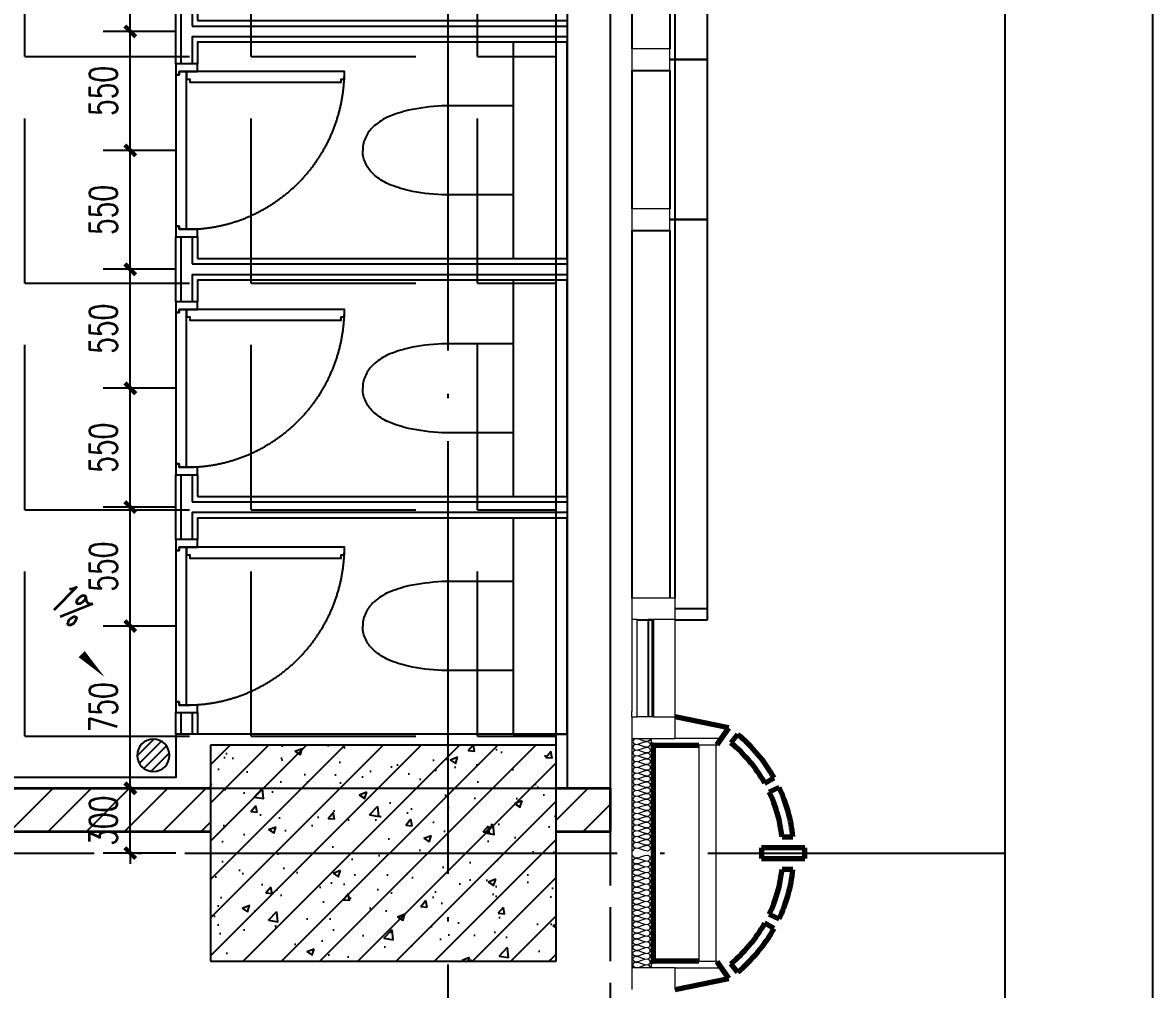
# Model space of a CAD drawing. Header units: millimetres. Extents: x 434053 to 1059003, y -2417481 to 936527.
# Drawn here: x 538424 to 543651, y -2131616 to -2127145 of the extents above; entities that cross this region are included whole.
import ezdxf

# ---------------------------------------------------------------- set-up
doc = ezdxf.new("R2010")
doc.units = ezdxf.units.MM
doc.header["$LTSCALE"] = 1000
doc.header["$MEASUREMENT"] = 0
for name, pattern in [('DASH', [0.35, 0.25, -0.1]), ('DOTE', [2.42, 2, -0.2, 0.02, -0.2]), ('HIDDEN', [9.525, 6.35, -3.175])]:
    doc.linetypes.add(name, pattern=pattern)
doc.layers.get('Defpoints').update_dxf_attribs({"color": 6})
for name, color, linetype in [('A-ANNO-DIMS', 3, 'Continuous'), ('A-AXIS', 16, 'DOTE'), ('A-COLS', 6, 'Continuous'), ('A-GLAZ', 4, 'Continuous'), ('A-WALL-PATT', 8, 'Continuous'), ('DIM_SYMB', 3, 'Continuous'), ('fur2023', 252, 'Continuous'), ('PUB_TEXT', 7, 'Continuous'), ('STAIR', 2, 'Continuous'), ('建筑-楼板开洞', 251, 'Continuous'), ('结构边线', 21, 'DASH')]:
    doc.layers.add(name, color=color, linetype=linetype)
for name, color, linetype, lineweight in [('A-DETL-0001', 4, 'Continuous', 15), ('A-GENM', 2, 'Continuous', 70), ('A-GENM-PROJ', 2, 'Continuous', 25), ('A-GLAZ-PROJ', 2, 'Continuous', 25), ('A-WALL', 5, 'Continuous', 35)]:
    doc.layers.add(name, color=color, linetype=linetype, lineweight=lineweight)
doc.styles.add('_TCH_DIM', font='SIMPLEX.shx', dxfattribs={"width": 0.8, "height": 3, "bigfont": 'GBCBIG.shx'})
doc.styles.add('_TCH_DIM_T3', font='SIMPLEX', dxfattribs={"width": 0.705882, "bigfont": 'GBCBIG'})
doc.dimstyles.new('_TCH_ARCH&&50', dxfattribs={"dimtxt": 127.5, "dimasz": 50, "dimexe": 125, "dimexo": 150, "dimgap": 61.25, "dimtad": 1, "dimdec": 0, "dimzin": 0, "dimdsep": 46, "dimtxsty": '_TCH_DIM_T3', "dimblk": 'ARCHTICK', "dimcen": 0.09, "dimclrt": 7, "dimazin": 2, "dimtfac": 1, "dimtdec": 0, "dimtix": 1, "dimtmove": 2, "dimatfit": 3, "dimfxl": 1, "dimtolj": 1, "dimtzin": 0, "dimarcsym": 0})
pattern_1 = [(45, (-1713816.56, -1462893.01), (-88.388383, 88.388383), [])]

# ---------------------------------------------------------------- blocks, each defined once
blk = doc.blocks.new('FO-Exterior Column FULL - FO-Exterior Column FULL-V108-800_Module Plan-APT')
at = {"layer": 'A-GENM'}
for p, q in [((-500, 110), (-500, 100.4)), ((-500, -109.7), (-500, 110)), ((500, 100.4), (500, 110)), ((500, 110), (500, -109.7)), ((-500, 100.4), (500, 100.4)), ((-630, 0.1), (-580.2, -249.1)), ((580.2, -249.1), (629.9, 0)), ((-580.2, -249.1), (-502.1, -193.8)), ((502.1, -193.8), (580.2, -249.1)), ((-510.9, -257.6), (-549.6, -289.3)), ((549.6, -289.3), (510.9, -257.6)), ((-348.5, -458), (-324, -414.4)), ((25, -399.6), (-25, -399.6)), ((-25, -399.6), (-25, -599.6)), ((25, -599.6), (25, -399.6)), ((324, -414.4), (348.5, -458)), ((-282.7, -435.7), (-304, -480.9)), ((304, -480.9), (282.7, -435.7)), ((-75, -545.2), (-75, -494.9)), ((75, -494.9), (75, -545.2)), ((-25, -599.6), (25, -599.6))]:
    blk.add_line(p, q, dxfattribs=at)
for radius, start, end in [(661.1, 219.3893, 240.6554), (661.1, 299.3446, 320.6107), (711.1, 219.3894, 240.6554), (711.1, 299.3446, 320.6106), (661.1, 244.6842, 263.483), (661.1, 276.517, 295.3158), (711.1, 244.6842, 263.943), (711.1, 276.057, 295.3158)]:
    blk.add_arc((0, 161.9), radius, start, end, dxfattribs=at)
blk = doc.blocks.new('FO-Vision _ Louver_updated - 150 Spacing-V136-800_Module Plan-APT')
at = {"layer": 'A-GLAZ'}
for p, q in [((675, 150), (625, 150)), ((625, 150), (625, 0)), ((675, 0), (675, 150)), ((574.9, 0), (-1175, 0)), ((-1175, 0), (-1175, -25)), ((-1125.1, -25), (574.9, -25)), ((-1125, -200), (-1125, -25)), ((675, -175.2), (675, -100)), ((1124.9, -105), (675, -105)), ((675, -105), (675, -125)), ((675, -125), (1124.9, -125))]:
    blk.add_line(p, q, dxfattribs=at)
at = {"layer": 'A-GLAZ-PROJ'}
for p, q in [((-1175, 0), (-1175, 150)), ((625, 150), (-1175, 150)), ((-1125, -200), (574.9, -200))]:
    blk.add_line(p, q, dxfattribs=at)
blk = doc.blocks.new('FO-Vision Panels - Regular-V137-800_Module Plan-APT')
at = {"layer": 'A-GLAZ'}
for p, q in [((320, 200), (320, 25)), ((-370, 25), (-370, 0)), ((-370, 0), (370, 0)), ((320.1, 25), (-319.9, 25)), ((370, 0), (370, 25))]:
    blk.add_line(p, q, dxfattribs=at)
at = {"layer": 'A-GLAZ-PROJ'}
for p, q in [((320, 200), (-319.9, 200)), ((-370, -150), (-370, 0)), ((370, 0), (370, -150)), ((-370, -150), (370, -150))]:
    blk.add_line(p, q, dxfattribs=at)
blk = doc.blocks.new('FO-Vision _ Louver_updated - 150 Spacing-V119-800_Module Plan-APT')
at = {"layer": 'A-GLAZ'}
for p, q in [((575, 200), (575, 25)), ((1125.1, 125), (675.1, 125)), ((675.1, 105), (1125.1, 105)), ((-1175, 25), (-1175, 0)), ((-1175, 0), (575.1, 0)), ((575.1, 25), (-1124.9, 25)), ((625, 0), (625, -150)), ((675, -150), (675, 0)), ((625, -150), (675, -150))]:
    blk.add_line(p, q, dxfattribs=at)
at = {"layer": 'A-GLAZ-PROJ'}
for p, q in [((575, 200), (-1124.9, 200)), ((-1175, -150), (-1175, 0)), ((-1175, -150), (625, -150))]:
    blk.add_line(p, q, dxfattribs=at)
blk = doc.blocks.new('asdgsdfgh')
at = {"layer": 'A-DETL-0001'}
for p, q in [((51405.2, 26332), (51230.3, 26332)), ((51230.3, 26332), (51230.3, 26232)), ((51405.2, 26232), (51405.2, 26332)), ((51230.3, 26232), (51405.2, 26232)), ((51405.2, 25592), (51230.3, 25592)), ((51230.3, 25592), (51230.3, 25492)), ((51405.2, 25492), (51405.2, 25592)), ((51230.3, 25492), (51405.2, 25492)), ((51430.2, 23792), (51230.3, 23792)), ((51230.3, 23792), (51230.3, 23692)), ((51430.2, 23692), (51430.2, 23792)), ((51255, 23692), (51230.3, 23692)), ((51230.3, 23692), (51230.3, 23266.9)), ((51255, 23692), (51330.3, 23692)), ((51255, 23242), (51255, 23692)), ((51330.3, 23692), (51330.3, 23242)), ((51430.2, 23692), (51330.3, 23692)), ((51430.2, 23242), (51430.2, 23692)), ((51230.2, 23242.1), (51230.2, 23266.9)), ((51230.3, 23242), (51230.3, 23142)), ((51230.3, 23242), (51255, 23242)), ((51330.3, 23242), (51255, 23242)), ((51330.3, 23242), (51430.2, 23242)), ((51430.2, 23142), (51430.2, 23242)), ((51230.3, 23142), (51230.3, 22612)), ((51230.3, 23142), (51430.2, 23142)), ((51320.3, 22612), (51320.3, 23142)), ((51320.3, 23112.1), (51539.9, 23112.1)), ((51643.7, 23142), (51430.2, 23142)), ((51619.9, 23112.1), (51539.9, 23112.1)), ((51539.9, 23112.1), (51539.9, 22612.1)), ((51619.9, 23112.1), (51622.5, 23112.1)), ((51619.9, 22612.1), (51619.9, 23112.1)), ((51622.5, 23112.1), (51643.7, 23142)), ((51230.3, 22612), (51230.3, 22082)), ((51320.3, 22082), (51320.3, 22612)), ((51539.9, 22611.9), (51539.9, 22111.9)), ((51619.9, 22111.9), (51619.9, 22611.9)), ((51539.9, 22111.9), (51320.3, 22111.9)), ((51539.9, 22111.9), (51619.9, 22111.9)), ((51622.5, 22111.9), (51619.9, 22111.9)), ((51643.7, 22082), (51622.5, 22111.9)), ((51430.2, 22082), (51230.3, 22082)), ((51230.3, 22082), (51230.3, 21982)), ((51430.2, 22082), (51643.7, 22082)), ((51430.2, 21982), (51430.2, 22082))]:
    blk.add_line(p, q, dxfattribs=at)
for points in [[(51248.6, 23142), (51242.3, 23142), (51228.2, 23128.7), (51242.3, 23115.4), (51248.6, 23115.4)], [(51248.6, 23115.4), (51242.3, 23115.4), (51228.2, 23102), (51242.3, 23088.7), (51248.6, 23088.7)], [(51301.9, 23128.7), (51283.6, 23128.7), (51266.9, 23142), (51248.6, 23142)], [(51248.6, 23115.4), (51266.9, 23115.4), (51283.6, 23128.7), (51301.9, 23128.7)], [(51301.9, 23102), (51283.6, 23102), (51266.9, 23115.4), (51248.6, 23115.4)], [(51315.3, 23142), (51315.3, 23135.7), (51308.2, 23128.7), (51301.9, 23128.7)], [(51301.9, 23128.7), (51308.2, 23128.7), (51322.3, 23115.4), (51308.2, 23102), (51301.9, 23102)], [(51248.6, 23088.7), (51242.3, 23088.7), (51228.2, 23075.4), (51242.3, 23062), (51248.6, 23062)], [(51248.6, 23062), (51242.3, 23062), (51228.2, 23048.7), (51242.3, 23035.4), (51248.6, 23035.4)], [(51248.6, 23088.7), (51266.9, 23088.7), (51283.6, 23102), (51301.9, 23102)], [(51301.9, 23075.4), (51283.6, 23075.4), (51266.9, 23088.7), (51248.6, 23088.7)], [(51248.6, 23062), (51266.9, 23062), (51283.6, 23075.4), (51301.9, 23075.4)], [(51301.9, 23048.7), (51283.6, 23048.7), (51266.9, 23062), (51248.6, 23062)], [(51301.9, 23102), (51308.2, 23102), (51322.3, 23088.7), (51308.2, 23075.4), (51301.9, 23075.4)], [(51301.9, 23075.4), (51308.2, 23075.4), (51322.3, 23062), (51308.2, 23048.7), (51301.9, 23048.7)], [(51248.6, 23035.4), (51242.3, 23035.4), (51228.2, 23022), (51242.3, 23008.7), (51248.6, 23008.7)], [(51248.6, 23008.7), (51242.3, 23008.7), (51228.2, 22995.4), (51242.3, 22982), (51248.6, 22982)], [(51248.6, 23035.4), (51266.9, 23035.4), (51283.6, 23048.7), (51301.9, 23048.7)], [(51301.9, 23022), (51283.6, 23022), (51266.9, 23035.4), (51248.6, 23035.4)], [(51248.6, 23008.7), (51266.9, 23008.7), (51283.6, 23022), (51301.9, 23022)], [(51301.9, 22995.4), (51283.6, 22995.4), (51266.9, 23008.7), (51248.6, 23008.7)], [(51301.9, 23048.7), (51308.2, 23048.7), (51322.3, 23035.4), (51308.2, 23022), (51301.9, 23022)], [(51301.9, 23022), (51308.2, 23022), (51322.3, 23008.7), (51308.2, 22995.4), (51301.9, 22995.4)], [(51248.6, 22982), (51242.3, 22982), (51228.2, 22968.7), (51242.3, 22955.4), (51248.6, 22955.4)], [(51248.6, 22955.4), (51242.3, 22955.4), (51228.2, 22942), (51242.3, 22928.7), (51248.6, 22928.7)], [(51248.6, 22982), (51266.9, 22982), (51283.6, 22995.4), (51301.9, 22995.4)], [(51301.9, 22968.7), (51283.6, 22968.7), (51266.9, 22982), (51248.6, 22982)], [(51248.6, 22955.4), (51266.9, 22955.4), (51283.6, 22968.7), (51301.9, 22968.7)], [(51301.9, 22942), (51283.6, 22942), (51266.9, 22955.4), (51248.6, 22955.4)], [(51301.9, 22995.4), (51308.2, 22995.4), (51322.3, 22982), (51308.2, 22968.7), (51301.9, 22968.7)], [(51301.9, 22968.7), (51308.2, 22968.7), (51322.3, 22955.4), (51308.2, 22942), (51301.9, 22942)], [(51248.6, 22928.7), (51242.3, 22928.7), (51228.2, 22915.4), (51242.3, 22902), (51248.6, 22902)], [(51248.6, 22902), (51242.3, 22902), (51228.2, 22888.7), (51242.3, 22875.4), (51248.6, 22875.4)], [(51248.6, 22928.7), (51266.9, 22928.7), (51283.6, 22942), (51301.9, 22942)], [(51301.9, 22915.4), (51283.6, 22915.4), (51266.9, 22928.7), (51248.6, 22928.7)], [(51248.6, 22902), (51266.9, 22902), (51283.6, 22915.4), (51301.9, 22915.4)], [(51301.9, 22888.7), (51283.6, 22888.7), (51266.9, 22902), (51248.6, 22902)], [(51301.9, 22942), (51308.2, 22942), (51322.3, 22928.7), (51308.2, 22915.4), (51301.9, 22915.4)], [(51301.9, 22915.4), (51308.2, 22915.4), (51322.3, 22902), (51308.2, 22888.7), (51301.9, 22888.7)], [(51248.6, 22875.4), (51242.3, 22875.4), (51228.2, 22862), (51242.3, 22848.7), (51248.6, 22848.7)], [(51248.6, 22848.7), (51242.3, 22848.7), (51228.2, 22835.4), (51242.3, 22822), (51248.6, 22822)], [(51248.6, 22875.4), (51266.9, 22875.4), (51283.6, 22888.7), (51301.9, 22888.7)], [(51301.9, 22862), (51283.6, 22862), (51266.9, 22875.4), (51248.6, 22875.4)], [(51248.6, 22848.7), (51266.9, 22848.7), (51283.6, 22862), (51301.9, 22862)], [(51301.9, 22835.4), (51283.6, 22835.4), (51266.9, 22848.7), (51248.6, 22848.7)], [(51301.9, 22888.7), (51308.2, 22888.7), (51322.3, 22875.4), (51308.2, 22862), (51301.9, 22862)], [(51301.9, 22862), (51308.2, 22862), (51322.3, 22848.7), (51308.2, 22835.4), (51301.9, 22835.4)], [(51248.6, 22822), (51242.3, 22822), (51228.2, 22808.7), (51242.3, 22795.4), (51248.6, 22795.4)], [(51248.6, 22795.4), (51242.3, 22795.4), (51228.2, 22782), (51242.3, 22768.7), (51248.6, 22768.7)], [(51248.6, 22822), (51266.9, 22822), (51283.6, 22835.4), (51301.9, 22835.4)], [(51301.9, 22808.7), (51283.6, 22808.7), (51266.9, 22822), (51248.6, 22822)], [(51248.6, 22795.4), (51266.9, 22795.4), (51283.6, 22808.7), (51301.9, 22808.7)], [(51301.9, 22782), (51283.6, 22782), (51266.9, 22795.4), (51248.6, 22795.4)], [(51301.9, 22835.4), (51308.2, 22835.4), (51322.3, 22822), (51308.2, 22808.7), (51301.9, 22808.7)], [(51301.9, 22808.7), (51308.2, 22808.7), (51322.3, 22795.4), (51308.2, 22782), (51301.9, 22782)], [(51248.6, 22768.7), (51242.3, 22768.7), (51228.2, 22755.4), (51242.3, 22742), (51248.6, 22742)], [(51248.6, 22742), (51242.3, 22742), (51228.2, 22728.7), (51242.3, 22715.4), (51248.6, 22715.4)], [(51248.6, 22768.7), (51266.9, 22768.7), (51283.6, 22782), (51301.9, 22782)], [(51301.9, 22755.4), (51283.6, 22755.4), (51266.9, 22768.7), (51248.6, 22768.7)], [(51248.6, 22742), (51266.9, 22742), (51283.6, 22755.4), (51301.9, 22755.4)], [(51301.9, 22728.7), (51283.6, 22728.7), (51266.9, 22742), (51248.6, 22742)], [(51301.9, 22782), (51308.2, 22782), (51322.3, 22768.7), (51308.2, 22755.4), (51301.9, 22755.4)], [(51301.9, 22755.4), (51308.2, 22755.4), (51322.3, 22742), (51308.2, 22728.7), (51301.9, 22728.7)], [(51248.6, 22715.4), (51242.3, 22715.4), (51228.2, 22702), (51242.3, 22688.7), (51248.6, 22688.7)], [(51248.6, 22688.7), (51242.3, 22688.7), (51228.2, 22675.4), (51242.3, 22662), (51248.6, 22662)], [(51248.6, 22715.4), (51266.9, 22715.4), (51283.6, 22728.7), (51301.9, 22728.7)], [(51301.9, 22702), (51283.6, 22702), (51266.9, 22715.4), (51248.6, 22715.4)], [(51248.6, 22688.7), (51266.9, 22688.7), (51283.6, 22702), (51301.9, 22702)], [(51301.9, 22675.4), (51283.6, 22675.4), (51266.9, 22688.7), (51248.6, 22688.7)], [(51301.9, 22728.7), (51308.2, 22728.7), (51322.3, 22715.4), (51308.2, 22702), (51301.9, 22702)], [(51301.9, 22702), (51308.2, 22702), (51322.3, 22688.7), (51308.2, 22675.4), (51301.9, 22675.4)], [(51248.6, 22662), (51242.3, 22662), (51228.2, 22648.7), (51242.3, 22635.4), (51248.6, 22635.4)], [(51248.6, 22635.4), (51242.3, 22635.4), (51235.3, 22628.3), (51235.3, 22622)], [(51248.6, 22662), (51266.9, 22662), (51283.6, 22675.4), (51301.9, 22675.4)], [(51301.9, 22648.7), (51283.6, 22648.7), (51266.9, 22662), (51248.6, 22662)], [(51248.6, 22635.4), (51266.9, 22635.4), (51283.6, 22648.7), (51301.9, 22648.7)], [(51301.9, 22622), (51283.6, 22622), (51266.9, 22635.4), (51248.6, 22635.4)], [(51301.9, 22675.4), (51308.2, 22675.4), (51322.3, 22662), (51308.2, 22648.7), (51301.9, 22648.7)], [(51301.9, 22648.7), (51308.2, 22648.7), (51322.3, 22635.4), (51308.2, 22622), (51301.9, 22622)], [(51248.6, 22588.7), (51242.3, 22588.7), (51235.3, 22595.7), (51235.3, 22602)], [(51248.6, 22562), (51242.3, 22562), (51228.2, 22575.4), (51242.3, 22588.7), (51248.6, 22588.7)], [(51301.9, 22602), (51283.6, 22602), (51266.9, 22588.7), (51248.6, 22588.7)], [(51248.6, 22588.7), (51266.9, 22588.7), (51283.6, 22575.4), (51301.9, 22575.4)], [(51301.9, 22575.4), (51308.2, 22575.4), (51322.3, 22588.7), (51308.2, 22602), (51301.9, 22602)], [(51248.6, 22535.4), (51242.3, 22535.4), (51228.2, 22548.7), (51242.3, 22562), (51248.6, 22562)], [(51248.6, 22508.7), (51242.3, 22508.7), (51228.2, 22522), (51242.3, 22535.4), (51248.6, 22535.4)], [(51301.9, 22575.4), (51283.6, 22575.4), (51266.9, 22562), (51248.6, 22562)], [(51248.6, 22562), (51266.9, 22562), (51283.6, 22548.7), (51301.9, 22548.7)], [(51301.9, 22548.7), (51283.6, 22548.7), (51266.9, 22535.4), (51248.6, 22535.4)], [(51248.6, 22535.4), (51266.9, 22535.4), (51283.6, 22522), (51301.9, 22522)], [(51301.9, 22548.7), (51308.2, 22548.7), (51322.3, 22562), (51308.2, 22575.4), (51301.9, 22575.4)], [(51301.9, 22522), (51308.2, 22522), (51322.3, 22535.4), (51308.2, 22548.7), (51301.9, 22548.7)], [(51248.6, 22482), (51242.3, 22482), (51228.2, 22495.4), (51242.3, 22508.7), (51248.6, 22508.7)], [(51248.6, 22455.4), (51242.3, 22455.4), (51228.2, 22468.7), (51242.3, 22482), (51248.6, 22482)], [(51301.9, 22522), (51283.6, 22522), (51266.9, 22508.7), (51248.6, 22508.7)], [(51248.6, 22508.7), (51266.9, 22508.7), (51283.6, 22495.4), (51301.9, 22495.4)], [(51301.9, 22495.4), (51283.6, 22495.4), (51266.9, 22482), (51248.6, 22482)], [(51248.6, 22482), (51266.9, 22482), (51283.6, 22468.7), (51301.9, 22468.7)], [(51301.9, 22495.4), (51308.2, 22495.4), (51322.3, 22508.7), (51308.2, 22522), (51301.9, 22522)], [(51301.9, 22468.7), (51308.2, 22468.7), (51322.3, 22482), (51308.2, 22495.4), (51301.9, 22495.4)], [(51248.6, 22428.7), (51242.3, 22428.7), (51228.2, 22442), (51242.3, 22455.4), (51248.6, 22455.4)], [(51248.6, 22402), (51242.3, 22402), (51228.2, 22415.4), (51242.3, 22428.7), (51248.6, 22428.7)], [(51301.9, 22468.7), (51283.6, 22468.7), (51266.9, 22455.4), (51248.6, 22455.4)], [(51248.6, 22455.4), (51266.9, 22455.4), (51283.6, 22442), (51301.9, 22442)], [(51301.9, 22442), (51283.6, 22442), (51266.9, 22428.7), (51248.6, 22428.7)], [(51248.6, 22428.7), (51266.9, 22428.7), (51283.6, 22415.4), (51301.9, 22415.4)], [(51301.9, 22442), (51308.2, 22442), (51322.3, 22455.4), (51308.2, 22468.7), (51301.9, 22468.7)], [(51301.9, 22415.4), (51308.2, 22415.4), (51322.3, 22428.7), (51308.2, 22442), (51301.9, 22442)], [(51248.6, 22375.4), (51242.3, 22375.4), (51228.2, 22388.7), (51242.3, 22402), (51248.6, 22402)], [(51248.6, 22348.7), (51242.3, 22348.7), (51228.2, 22362), (51242.3, 22375.4), (51248.6, 22375.4)], [(51301.9, 22415.4), (51283.6, 22415.4), (51266.9, 22402), (51248.6, 22402)], [(51248.6, 22402), (51266.9, 22402), (51283.6, 22388.7), (51301.9, 22388.7)], [(51301.9, 22388.7), (51283.6, 22388.7), (51266.9, 22375.4), (51248.6, 22375.4)], [(51248.6, 22375.4), (51266.9, 22375.4), (51283.6, 22362), (51301.9, 22362)], [(51301.9, 22388.7), (51308.2, 22388.7), (51322.3, 22402), (51308.2, 22415.4), (51301.9, 22415.4)], [(51301.9, 22362), (51308.2, 22362), (51322.3, 22375.4), (51308.2, 22388.7), (51301.9, 22388.7)], [(51248.6, 22322), (51242.3, 22322), (51228.2, 22335.4), (51242.3, 22348.7), (51248.6, 22348.7)], [(51248.6, 22295.4), (51242.3, 22295.4), (51228.2, 22308.7), (51242.3, 22322), (51248.6, 22322)], [(51301.9, 22362), (51283.6, 22362), (51266.9, 22348.7), (51248.6, 22348.7)], [(51248.6, 22348.7), (51266.9, 22348.7), (51283.6, 22335.4), (51301.9, 22335.4)], [(51301.9, 22335.4), (51283.6, 22335.4), (51266.9, 22322), (51248.6, 22322)], [(51248.6, 22322), (51266.9, 22322), (51283.6, 22308.7), (51301.9, 22308.7)], [(51301.9, 22335.4), (51308.2, 22335.4), (51322.3, 22348.7), (51308.2, 22362), (51301.9, 22362)], [(51301.9, 22308.7), (51308.2, 22308.7), (51322.3, 22322), (51308.2, 22335.4), (51301.9, 22335.4)], [(51248.6, 22268.7), (51242.3, 22268.7), (51228.2, 22282), (51242.3, 22295.4), (51248.6, 22295.4)], [(51248.6, 22242), (51242.3, 22242), (51228.2, 22255.4), (51242.3, 22268.7), (51248.6, 22268.7)], [(51301.9, 22308.7), (51283.6, 22308.7), (51266.9, 22295.4), (51248.6, 22295.4)], [(51248.6, 22295.4), (51266.9, 22295.4), (51283.6, 22282), (51301.9, 22282)], [(51301.9, 22282), (51283.6, 22282), (51266.9, 22268.7), (51248.6, 22268.7)], [(51248.6, 22268.7), (51266.9, 22268.7), (51283.6, 22255.4), (51301.9, 22255.4)], [(51301.9, 22282), (51308.2, 22282), (51322.3, 22295.4), (51308.2, 22308.7), (51301.9, 22308.7)], [(51301.9, 22255.4), (51308.2, 22255.4), (51322.3, 22268.7), (51308.2, 22282), (51301.9, 22282)], [(51248.6, 22215.4), (51242.3, 22215.4), (51228.2, 22228.7), (51242.3, 22242), (51248.6, 22242)], [(51248.6, 22188.7), (51242.3, 22188.7), (51228.2, 22202), (51242.3, 22215.4), (51248.6, 22215.4)], [(51301.9, 22255.4), (51283.6, 22255.4), (51266.9, 22242), (51248.6, 22242)], [(51248.6, 22242), (51266.9, 22242), (51283.6, 22228.7), (51301.9, 22228.7)], [(51301.9, 22228.7), (51283.6, 22228.7), (51266.9, 22215.4), (51248.6, 22215.4)], [(51248.6, 22215.4), (51266.9, 22215.4), (51283.6, 22202), (51301.9, 22202)], [(51301.9, 22228.7), (51308.2, 22228.7), (51322.3, 22242), (51308.2, 22255.4), (51301.9, 22255.4)], [(51301.9, 22202), (51308.2, 22202), (51322.3, 22215.4), (51308.2, 22228.7), (51301.9, 22228.7)], [(51248.6, 22162), (51242.3, 22162), (51228.2, 22175.4), (51242.3, 22188.7), (51248.6, 22188.7)], [(51248.6, 22135.4), (51242.3, 22135.4), (51228.2, 22148.7), (51242.3, 22162), (51248.6, 22162)], [(51301.9, 22202), (51283.6, 22202), (51266.9, 22188.7), (51248.6, 22188.7)], [(51248.6, 22188.7), (51266.9, 22188.7), (51283.6, 22175.4), (51301.9, 22175.4)], [(51301.9, 22175.4), (51283.6, 22175.4), (51266.9, 22162), (51248.6, 22162)], [(51248.6, 22162), (51266.9, 22162), (51283.6, 22148.7), (51301.9, 22148.7)], [(51301.9, 22175.4), (51308.2, 22175.4), (51322.3, 22188.7), (51308.2, 22202), (51301.9, 22202)], [(51301.9, 22148.7), (51308.2, 22148.7), (51322.3, 22162), (51308.2, 22175.4), (51301.9, 22175.4)], [(51248.6, 22108.7), (51242.3, 22108.7), (51228.2, 22122), (51242.3, 22135.4), (51248.6, 22135.4)], [(51301.9, 22148.7), (51283.6, 22148.7), (51266.9, 22135.4), (51248.6, 22135.4)], [(51248.6, 22135.4), (51266.9, 22135.4), (51283.6, 22122), (51301.9, 22122)], [(51301.9, 22122), (51283.6, 22122), (51266.9, 22108.7), (51248.6, 22108.7)], [(51301.9, 22122), (51308.2, 22122), (51322.3, 22135.4), (51308.2, 22148.7), (51301.9, 22148.7)], [(51301.9, 22095.4), (51308.2, 22095.4), (51322.3, 22108.7), (51308.2, 22122), (51301.9, 22122)], [(51248.6, 22082), (51242.3, 22082), (51228.2, 22095.4), (51242.3, 22108.7), (51248.6, 22108.7)], [(51248.6, 22108.7), (51266.9, 22108.7), (51283.6, 22095.4), (51301.9, 22095.4)], [(51301.9, 22095.4), (51283.6, 22095.4), (51266.9, 22082), (51248.6, 22082)], [(51315.3, 22082), (51315.3, 22088.3), (51308.2, 22095.4), (51301.9, 22095.4)]]:
    blk.add_open_spline(points, degree=3, dxfattribs=at)
at = {"layer": 'A-GENM-PROJ', "rotation": 90}
blk.add_blockref('FO-Exterior Column FULL - FO-Exterior Column FULL-V108-800_Module Plan-APT', (51430.3, 22612), dxfattribs=at)
at = {"layer": 'A-GLAZ-PROJ'}
for name, p, rotation in [('FO-Vision _ Louver_updated - 150 Spacing-V119-800_Module Plan-APT', (51430.3, 27456.9), 90), ('FO-Vision Panels - Regular-V137-800_Module Plan-APT', (51430.3, 25911.9), 90), ('FO-Vision _ Louver_updated - 150 Spacing-V136-800_Module Plan-APT', (51430.3, 24366.9), 270)]:
    blk.add_blockref(name, p, dxfattribs=dict(at, rotation=rotation))
blk = doc.blocks.new('dgsdgadffCES9786-2')
for p, q in [((0, 205.7), (0, -205.7)), ((0, 205.7), (328.7, 205.7)), ((0, -205.7), (328.7, -205.7))]:
    blk.add_line(p, q)
for points in [[(328.7, 205.7, -0.036975), (483.7, 185.8, -0.031573), (576.5, 155.9, -0.063048), (640.8, 114.5, -0.079558), (674.9, 74.1, -0.085202), (694.7, 19, -0.029079), (695, 0, -0.420896)], [(328.7, -205.7, 0.036975), (483.7, -185.8, 0.031573), (576.5, -155.9, 0.063048), (640.8, -114.5, 0.079558), (674.9, -74.1, 0.085202), (694.7, -19, 0.029079), (695, 0, 0.420896)]]:
    blk.add_lwpolyline(points, format="xyb")
blk = doc.blocks.new('*U310')
for points in [[(35, 50), (70, 50), (70, 65), (85, 65), (85, 765), (70, 765), (70, 780), (35, 780)], [(0, 0), (50, 0), (50, 15), (35, 15), (35, 50), (35, 50), (35, 100), (0, 100)], [(750, 0), (800, 0), (800, 100), (790, 100), (765, 100), (765, 50), (765, 50), (765, 15), (750, 15)]]:
    blk.add_lwpolyline(points, close=True)
at = {"linetype": 'HIDDEN'}
blk.add_lwpolyline([(35, 50), (35, 15), (50, 15), (50, 0), (750, 0), (750, 15), (765, 15), (765, 50)], close=True, dxfattribs=at)
blk.add_arc((35, 50), 730, 0, 90, dxfattribs=at)
blk = doc.blocks.new('adfadfd')
at = {"layer": 'fur2023'}
blk.add_lwpolyline([(-3425.1, 14270), (-3425.1, 13920), (-3425.1, 13220), (-3225.1, 13220), (-3225.1, 13820), (-1525.1, 13820), (-1525.1, 13220), (-1325.1, 13220), (-1325.1, 14020), (-3225.1, 14020), (-3225.1, 15570), (-3225.1, 18320), (-1325.1, 18320), (-1325.1, 19420), (1684.9, 19420), (1684.9, 11820), (-125.1, 11820), (-125.1, 11620), (-5615.1, 11620), (-5615.1, 14020), (-4625.1, 14020), (-4625.1, 14270)], dxfattribs=at)
for points in [[(-25.1, 15120), (1684.9, 15120), (1684.9, 15020), (-25.1, 15020), (-25.1, 14920), (-125.1, 14920), (-125.1, 15220), (-25.1, 15220)], [(-50.1, 15095), (1684.9, 15095), (1684.9, 15045), (-50.1, 15045), (-50.1, 14920), (-100.1, 14920), (-100.1, 15220), (-50.1, 15220)], [(1684.9, 15020), (1434.9, 15020), (1434.9, 14020), (1684.9, 14020)], [(-25.1, 14020), (1684.9, 14020), (1684.9, 13920), (-25.1, 13920), (-25.1, 13820), (-125.1, 13820), (-125.1, 14120), (-25.1, 14120)], [(-50.1, 13995), (1684.9, 13995), (1684.9, 13945), (-50.1, 13945), (-50.1, 13820), (-100.1, 13820), (-100.1, 14120), (-50.1, 14120)], [(1684.9, 13920), (1434.9, 13920), (1434.9, 12920), (1684.9, 12920)], [(-25.1, 12920), (1684.9, 12920), (1684.9, 12820), (-25.1, 12820), (-25.1, 12720), (-125.1, 12720), (-125.1, 13020), (-25.1, 13020)], [(-50.1, 12895), (1684.9, 12895), (1684.9, 12845), (-50.1, 12845), (-50.1, 12720), (-100.1, 12720), (-100.1, 13020), (-50.1, 13020)], [(1684.9, 12820), (1434.9, 12820), (1434.9, 11820), (1684.9, 11820)], [(-125.1, 11920), (-25.1, 11920), (-25.1, 11820), (-125.1, 11820)], [(-100.1, 11920), (-50.1, 11920), (-50.1, 11820), (-100.1, 11820)]]:
    blk.add_lwpolyline(points, close=True, dxfattribs=at)
at = {"layer": 'fur2023', "rotation": 270}
for p in [(-125.1, 14920), (-125.1, 13820), (-125.1, 12720)]:
    blk.add_blockref('*U310', p, dxfattribs=at)
at = {"layer": 'fur2023', "xscale": -1}
for p in [(1434.9, 14520), (1434.9, 13420), (1434.9, 12320)]:
    blk.add_blockref('dgsdgadffCES9786-2', p, dxfattribs=at)
blk = doc.blocks.new('adadgsfgh')
at = {"layer": 'A-AXIS'}
for p, q in [((-1950.7, -859), (-1950.7, 16732.8)), ((-10429.1, 1656.3), (626, 1656.3))]:
    blk.add_line(p, q, dxfattribs=at)
at = {"layer": 'DIM_SYMB'}
blk.add_lwpolyline([(-10429.1, 16732.8), (-10429.1, 15146.2), (-10324.1, 15108), (-10534.1, 15071), (-10429.1, 15033.7), (-10429.1, -859), (-1780.9, -859), (-1742.7, -928.2), (-1705.7, -808.3), (-1668.4, -859), (626, -859), (626, 15033.7), (532.3, 15071), (707, 15103.5), (626, 15146.2), (626, 16732.8), (-1668.4, 16732.8), (-1705.7, 16827.8), (-1742.7, 16654.5), (-1780.9, 16732.8), (-10429.1, 16732.8)], dxfattribs=at)
blk = doc.blocks.new('fdshf')
at = {"layer": 'STAIR'}
h = blk.add_hatch(dxfattribs=at)
h.set_pattern_fill('ANSI31', color=8, scale=20, style=0)
h.set_pattern_definition([(45, (-83487.75, 15410.437), (-22.45064, 22.45064), [])])
edge = h.paths.add_edge_path()
edge.add_arc((0, 0), 75, 0, 360)
blk.add_circle((0, 0), 75, dxfattribs=at)
blk = doc.blocks.new('_ArchTick')
at = {"color": 0, "linetype": 'ByBlock', "const_width": 0.4}
blk.add_lwpolyline([(-0.5, -0.5), (0.5, 0.5)], dxfattribs=at)
blk = doc.blocks.new('*D761')
at = {"layer": 'A-ANNO-DIMS', "color": 0, "lineweight": -2, "transparency": 16777216}
for p, q in [((539132.9, -2126636.2), (538797.2, -2126636.2)), ((538922.2, -2127186.2), (538922.2, -2126636.2)), ((539132.9, -2127186.2), (538797.2, -2127186.2))]:
    blk.add_line(p, q, dxfattribs=at)
at = {"layer": 'Defpoints', "color": 0, "transparency": 16777216}
for p in [(538922.2, -2126636.2), (539282.9, -2126636.2), (539282.9, -2127186.2)]:
    blk.add_point(p, dxfattribs=at)
at = {"layer": 'A-ANNO-DIMS', "color": 0, "lineweight": -2, "transparency": 16777216, "xscale": 50, "yscale": 50, "zscale": 50}
for p, rotation in [((538922.2, -2126636.2), 90), ((538922.2, -2127186.2), 270)]:
    blk.add_blockref('_ArchTick', p, dxfattribs=dict(at, rotation=rotation))
at = {"layer": 'A-ANNO-DIMS', "color": 7, "transparency": 16777216, "insert": (538797.2, -2126911.2), "char_height": 127.5, "attachment_point": 5, "rotation": 90, "style": '_TCH_DIM_T3'}
blk.add_mtext('\\A1;550', dxfattribs=at)
blk = doc.blocks.new('*D762')
at = {"layer": 'A-ANNO-DIMS', "color": 0, "lineweight": -2, "transparency": 16777216}
for p, q in [((539132.9, -2127186.2), (538797.2, -2127186.2)), ((538922.2, -2127736.2), (538922.2, -2127186.2)), ((539132.9, -2127736.2), (538797.2, -2127736.2))]:
    blk.add_line(p, q, dxfattribs=at)
at = {"layer": 'Defpoints', "color": 0, "transparency": 16777216}
for p in [(538922.2, -2127186.2), (539282.9, -2127186.2), (539282.9, -2127736.2)]:
    blk.add_point(p, dxfattribs=at)
at = {"layer": 'A-ANNO-DIMS', "color": 0, "lineweight": -2, "transparency": 16777216, "xscale": 50, "yscale": 50, "zscale": 50}
for p, rotation in [((538922.2, -2127186.2), 90), ((538922.2, -2127736.2), 270)]:
    blk.add_blockref('_ArchTick', p, dxfattribs=dict(at, rotation=rotation))
at = {"layer": 'A-ANNO-DIMS', "color": 7, "transparency": 16777216, "insert": (538797.2, -2127461.2), "char_height": 127.5, "attachment_point": 5, "rotation": 90, "style": '_TCH_DIM_T3'}
blk.add_mtext('\\A1;550', dxfattribs=at)
blk = doc.blocks.new('*D763')
at = {"layer": 'A-ANNO-DIMS', "color": 0, "lineweight": -2, "transparency": 16777216}
for p, q in [((539132.9, -2127736.2), (538797.2, -2127736.2)), ((538922.2, -2128286.2), (538922.2, -2127736.2)), ((539132.9, -2128286.2), (538797.2, -2128286.2))]:
    blk.add_line(p, q, dxfattribs=at)
at = {"layer": 'Defpoints', "color": 0, "transparency": 16777216}
for p in [(538922.2, -2127736.2), (539282.9, -2127736.2), (539282.9, -2128286.2)]:
    blk.add_point(p, dxfattribs=at)
at = {"layer": 'A-ANNO-DIMS', "color": 0, "lineweight": -2, "transparency": 16777216, "xscale": 50, "yscale": 50, "zscale": 50}
for p, rotation in [((538922.2, -2127736.2), 90), ((538922.2, -2128286.2), 270)]:
    blk.add_blockref('_ArchTick', p, dxfattribs=dict(at, rotation=rotation))
at = {"layer": 'A-ANNO-DIMS', "color": 7, "transparency": 16777216, "insert": (538797.2, -2128011.2), "char_height": 127.5, "attachment_point": 5, "rotation": 90, "style": '_TCH_DIM_T3'}
blk.add_mtext('\\A1;550', dxfattribs=at)
blk = doc.blocks.new('*D764')
at = {"layer": 'A-ANNO-DIMS', "color": 0, "lineweight": -2, "transparency": 16777216}
for p, q in [((539132.9, -2128286.2), (538797.2, -2128286.2)), ((538922.2, -2128836.2), (538922.2, -2128286.2)), ((539132.9, -2128836.2), (538797.2, -2128836.2))]:
    blk.add_line(p, q, dxfattribs=at)
at = {"layer": 'Defpoints', "color": 0, "transparency": 16777216}
for p in [(538922.2, -2128286.2), (539282.9, -2128286.2), (539282.9, -2128836.2)]:
    blk.add_point(p, dxfattribs=at)
at = {"layer": 'A-ANNO-DIMS', "color": 0, "lineweight": -2, "transparency": 16777216, "xscale": 50, "yscale": 50, "zscale": 50}
for p, rotation in [((538922.2, -2128286.2), 90), ((538922.2, -2128836.2), 270)]:
    blk.add_blockref('_ArchTick', p, dxfattribs=dict(at, rotation=rotation))
at = {"layer": 'A-ANNO-DIMS', "color": 7, "transparency": 16777216, "insert": (538797.2, -2128561.2), "char_height": 127.5, "attachment_point": 5, "rotation": 90, "style": '_TCH_DIM_T3'}
blk.add_mtext('\\A1;550', dxfattribs=at)
blk = doc.blocks.new('*D765')
at = {"layer": 'A-ANNO-DIMS', "color": 0, "lineweight": -2, "transparency": 16777216}
for p, q in [((539132.9, -2128836.2), (538797.2, -2128836.2)), ((538922.2, -2129386.2), (538922.2, -2128836.2)), ((539132.9, -2129386.2), (538797.2, -2129386.2))]:
    blk.add_line(p, q, dxfattribs=at)
at = {"layer": 'Defpoints', "color": 0, "transparency": 16777216}
for p in [(538922.2, -2128836.2), (539282.9, -2128836.2), (539282.9, -2129386.2)]:
    blk.add_point(p, dxfattribs=at)
at = {"layer": 'A-ANNO-DIMS', "color": 0, "lineweight": -2, "transparency": 16777216, "xscale": 50, "yscale": 50, "zscale": 50}
for p, rotation in [((538922.2, -2128836.2), 90), ((538922.2, -2129386.2), 270)]:
    blk.add_blockref('_ArchTick', p, dxfattribs=dict(at, rotation=rotation))
at = {"layer": 'A-ANNO-DIMS', "color": 7, "transparency": 16777216, "insert": (538797.2, -2129111.2), "char_height": 127.5, "attachment_point": 5, "rotation": 90, "style": '_TCH_DIM_T3'}
blk.add_mtext('\\A1;550', dxfattribs=at)
blk = doc.blocks.new('*D766')
at = {"layer": 'A-ANNO-DIMS', "color": 0, "lineweight": -2, "transparency": 16777216}
for p, q in [((539132.9, -2129386.2), (538797.2, -2129386.2)), ((538922.2, -2129936.2), (538922.2, -2129386.2)), ((539132.9, -2129936.2), (538797.2, -2129936.2))]:
    blk.add_line(p, q, dxfattribs=at)
at = {"layer": 'Defpoints', "color": 0, "transparency": 16777216}
for p in [(538922.2, -2129386.2), (539282.9, -2129386.2), (539282.9, -2129936.2)]:
    blk.add_point(p, dxfattribs=at)
at = {"layer": 'A-ANNO-DIMS', "color": 0, "lineweight": -2, "transparency": 16777216, "xscale": 50, "yscale": 50, "zscale": 50}
for p, rotation in [((538922.2, -2129386.2), 90), ((538922.2, -2129936.2), 270)]:
    blk.add_blockref('_ArchTick', p, dxfattribs=dict(at, rotation=rotation))
at = {"layer": 'A-ANNO-DIMS', "color": 7, "transparency": 16777216, "insert": (538797.2, -2129661.2), "char_height": 127.5, "attachment_point": 5, "rotation": 90, "style": '_TCH_DIM_T3'}
blk.add_mtext('\\A1;550', dxfattribs=at)
blk = doc.blocks.new('*D767')
at = {"layer": 'A-ANNO-DIMS', "color": 0, "lineweight": -2, "transparency": 16777216}
for p, q in [((539132.9, -2129936.2), (538797.2, -2129936.2)), ((538922.2, -2130686.2), (538922.2, -2129936.2)), ((539132.9, -2130686.2), (538797.2, -2130686.2))]:
    blk.add_line(p, q, dxfattribs=at)
at = {"layer": 'Defpoints', "color": 0, "transparency": 16777216}
for p in [(538922.2, -2129936.2), (539282.9, -2129936.2), (539282.9, -2130686.2)]:
    blk.add_point(p, dxfattribs=at)
at = {"layer": 'A-ANNO-DIMS', "color": 0, "lineweight": -2, "transparency": 16777216, "xscale": 50, "yscale": 50, "zscale": 50}
for p, rotation in [((538922.2, -2129936.2), 90), ((538922.2, -2130686.2), 270)]:
    blk.add_blockref('_ArchTick', p, dxfattribs=dict(at, rotation=rotation))
at = {"layer": 'A-ANNO-DIMS', "color": 7, "transparency": 16777216, "insert": (538797.2, -2130311.2), "char_height": 127.5, "attachment_point": 5, "rotation": 90, "style": '_TCH_DIM_T3'}
blk.add_mtext('\\A1;750', dxfattribs=at)
blk = doc.blocks.new('*D768')
at = {"layer": 'A-ANNO-DIMS', "color": 0, "lineweight": -2, "transparency": 16777216}
for p, q in [((538922.2, -2130686.2), (538922.2, -2130636.2)), ((539132.9, -2130686.2), (538797.2, -2130686.2)), ((538922.2, -2130986.2), (538922.2, -2130686.2)), ((539132.9, -2130986.2), (538797.2, -2130986.2)), ((538922.2, -2130986.2), (538922.2, -2131036.2))]:
    blk.add_line(p, q, dxfattribs=at)
at = {"layer": 'Defpoints', "color": 0, "transparency": 16777216}
for p in [(538922.2, -2130686.2), (539282.9, -2130686.2), (539282.9, -2130986.2)]:
    blk.add_point(p, dxfattribs=at)
at = {"layer": 'A-ANNO-DIMS', "color": 0, "lineweight": -2, "transparency": 16777216, "xscale": 50, "yscale": 50, "zscale": 50}
for p, rotation in [((538922.2, -2130686.2), 270), ((538922.2, -2130986.2), 90)]:
    blk.add_blockref('_ArchTick', p, dxfattribs=dict(at, rotation=rotation))
at = {"layer": 'A-ANNO-DIMS', "color": 7, "transparency": 16777216, "insert": (538797.2, -2130836.2), "char_height": 127.5, "attachment_point": 5, "rotation": 90, "style": '_TCH_DIM_T3'}
blk.add_mtext('\\A1;300', dxfattribs=at)

msp = doc.modelspace()

# ---------------------------------------------------------------- hatches: boundary and pattern name
at = {"layer": 'A-WALL-PATT'}
h = msp.add_hatch(dxfattribs=at)
h.set_pattern_fill('普通砖', color=256, scale=50, style=0)
h.set_pattern_definition(pattern_1)
h.paths.add_polyline_path([(539292.9, -2130886.2), (539292.9, -2130686.2), (533592.9, -2130686.2), (533392.9, -2130886.2)])
h = msp.add_hatch(dxfattribs=at)
h.set_pattern_fill('普通砖', color=256, scale=50, style=0)
h.set_pattern_definition(pattern_1)
h.paths.add_polyline_path([(540892.9, -2130686.2), (540892.9, -2130886.2), (541142.9, -2130886.2), (541142.9, -2130686.2)])
at = {"layer": '建筑-楼板开洞'}
h = msp.add_hatch(dxfattribs=at)
h.set_pattern_fill('ANGLE', color=256, scale=300)
h.set_pattern_definition([(0, (-12063903.9, -1756399.4), (0, 1047.75), [762, -285.75]), (90, (-12063903.9, -1756399.4), (-1047.75, 6e-14), [762, -285.75])])
h.paths.add_polyline_path([(540892.9, -2117486.2), (533592.9, -2117486.2), (533592.9, -2130686.2), (540892.9, -2130686.2)])

# ---------------------------------------------------------------- linework, layer by layer
msp.add_line((543650.9, -2114754.2), (543650.9, -2151804.2))
msp.add_lwpolyline([(541142.9, -2118286.2), (541142.9, -2130686.2)])
at = {"layer": 'A-COLS'}
msp.add_line((539292.9, -2131486.2), (540892.9, -2131486.2), dxfattribs=at)
at = {"layer": 'A-WALL'}
for p, q in [((533592.9, -2130686.2), (539292.9, -2130686.2)), ((540892.9, -2130686.2), (541142.9, -2130686.2)), ((541142.9, -2130686.2), (541142.9, -2130886.2)), ((533392.9, -2130886.2), (539292.9, -2130886.2)), ((540892.9, -2130886.2), (541142.9, -2130886.2))]:
    msp.add_line(p, q, dxfattribs=at)
at = {"layer": '建筑-楼板开洞'}
msp.add_lwpolyline([(540892.9, -2117486.2), (533592.9, -2117486.2), (533592.9, -2130686.2), (540892.9, -2130686.2)], close=True, dxfattribs=at)
at = {"layer": '结构边线'}
msp.add_lwpolyline([(541142.9, -2115909.7), (541142.9, -2130886.2), (541142.9, -2133501.5)], dxfattribs=at)

# ---------------------------------------------------------------- block references
msp.add_blockref('asdgsdfgh', (490012.6, -2153598.3))

# ---------------------------------------------------------------- next in the draw order: block references
at = {"layer": 'fur2023'}
msp.add_blockref('adfadfd', (539258, -2142256.2), dxfattribs=at)

# ---------------------------------------------------------------- next in the draw order: hatches: boundary and pattern name
at = {"layer": 'A-WALL-PATT'}
h = msp.add_hatch(dxfattribs=at)
h.set_pattern_fill('钢筋混凝土', color=256, scale=50, style=0)
h.set_pattern_definition([(45, (-1713816.56, -1462982.77), (-88.3883476, 88.3883476), []), (50, (-1713816.56, -1462982.77), (358.63009, -31.376067), [37.5, -412.5]), (355, (-1713816.56, -1462982.77), (-69.375667, 376.096067), [30, -330]), (100.4514, (-1713786.68, -1462985.4), (289.25469, 344.71977), [31.870095, -350.571056]), (46.1842, (-1713816.56, -1462882.77), (533.620524, -82.75951), [56.25, -618.75]), (96.6356, (-1713772.1, -1462889.67), (467.33135, 487.05894), [47.80514, -525.8565]), (351.1842, (-1713816.56, -1462882.77), (467.33097, 487.0593), [45, -495]), (21, (-1713766.56, -1462907.77), (298.453526, -201.309445), [37.5, -412.5]), (326, (-1713766.56, -1462907.77), (121.657666, 362.57502), [30, -330]), (71.4514, (-1713741.7, -1462924.55), (420.111314, 161.26525), [31.870095, -350.571056]), (37.5, (-1713816.56, -1462982.77), (6.079928, 166.446927), [0, -326, 0, -335, 0, -331.25]), (7.5, (-1713816.56, -1462982.77), (131.534769, 197.205856), [0, -191, 0, -318.5, 0, -126.25]), (327.5, (-1713928.06, -1462982.77), (266.911218, -11.277436), [0, -125, 0, -390, 0, -517.5]), (317.5, (-1713978.06, -1462982.77), (291.593085, 50.052491), [0, -162.5, 0, -259, 0, -367.5])])
h.paths.add_polyline_path([(539292.9, -2131486.2), (540892.9, -2131486.2), (540892.9, -2130486.2), (539292.9, -2130486.2)])

# ---------------------------------------------------------------- next in the draw order: linework, layer by layer
msp.add_lwpolyline([(540942.9, -2118286.2), (540942.9, -2130686.2)])
at = {"layer": 'A-COLS'}
for p, q in [((540892.9, -2130486.2), (539292.9, -2130486.2)), ((539292.9, -2130486.2), (539292.9, -2131486.2)), ((540892.9, -2131486.2), (540892.9, -2130486.2))]:
    msp.add_line(p, q, dxfattribs=at)
at = {"layer": 'DIM_SYMB'}
msp.add_lwpolyline([(538298.5, -2129666.9, 0, 0, 0), (538803.3, -2130171.6, 0, 40, 0), (538697.2, -2130065.5, 0, 0, 0)], format="xyseb", dxfattribs=at)

# ---------------------------------------------------------------- next in the draw order: block references
msp.add_blockref('adadgsfgh', (542343.5, -2132642.5))
at = {"layer": 'STAIR', "extrusion": (0, 0, -1), "zscale": -1, "rotation": 269.9999999989669}
msp.add_blockref('fdshf', (-539028.9, -2130533.8), dxfattribs=at)

# ---------------------------------------------------------------- next in the draw order: texts
at = {"layer": 'PUB_TEXT', "style": '_TCH_DIM', "width": 0.564706}
msp.add_text('1%', height=148.75, rotation=315, dxfattribs=at).set_placement((538539.9, -2129834))

# ---------------------------------------------------------------- next in the draw order: dimensions: what is measured, and where the dimension line sits
at = {"layer": 'A-ANNO-DIMS'}
for p1, p2, picture, middle in [((539282.9, -2127186.2), (539282.9, -2126636.2), '*D761', (538797.2, -2126911.2)), ((539282.9, -2127736.2), (539282.9, -2127186.2), '*D762', (538797.2, -2127461.2)), ((539282.9, -2128286.2), (539282.9, -2127736.2), '*D763', (538797.2, -2128011.2)), ((539282.9, -2128836.2), (539282.9, -2128286.2), '*D764', (538797.2, -2128561.2)), ((539282.9, -2129386.2), (539282.9, -2128836.2), '*D765', (538797.2, -2129111.2)), ((539282.9, -2129936.2), (539282.9, -2129386.2), '*D766', (538797.2, -2129661.2)), ((539282.9, -2130686.2), (539282.9, -2129936.2), '*D767', (538797.2, -2130311.2)), ((539282.9, -2130986.2), (539282.9, -2130686.2), '*D768', (538797.2, -2130836.2))]:
    dim = msp.add_aligned_dim(p1=p1, p2=p2, distance=360.7, dimstyle='_TCH_ARCH&&50', dxfattribs=at)
    dim.commit()
    dim.dimension.update_dxf_attribs({"geometry": picture, "text_midpoint": middle})

doc.saveas('drawing.dxf')
